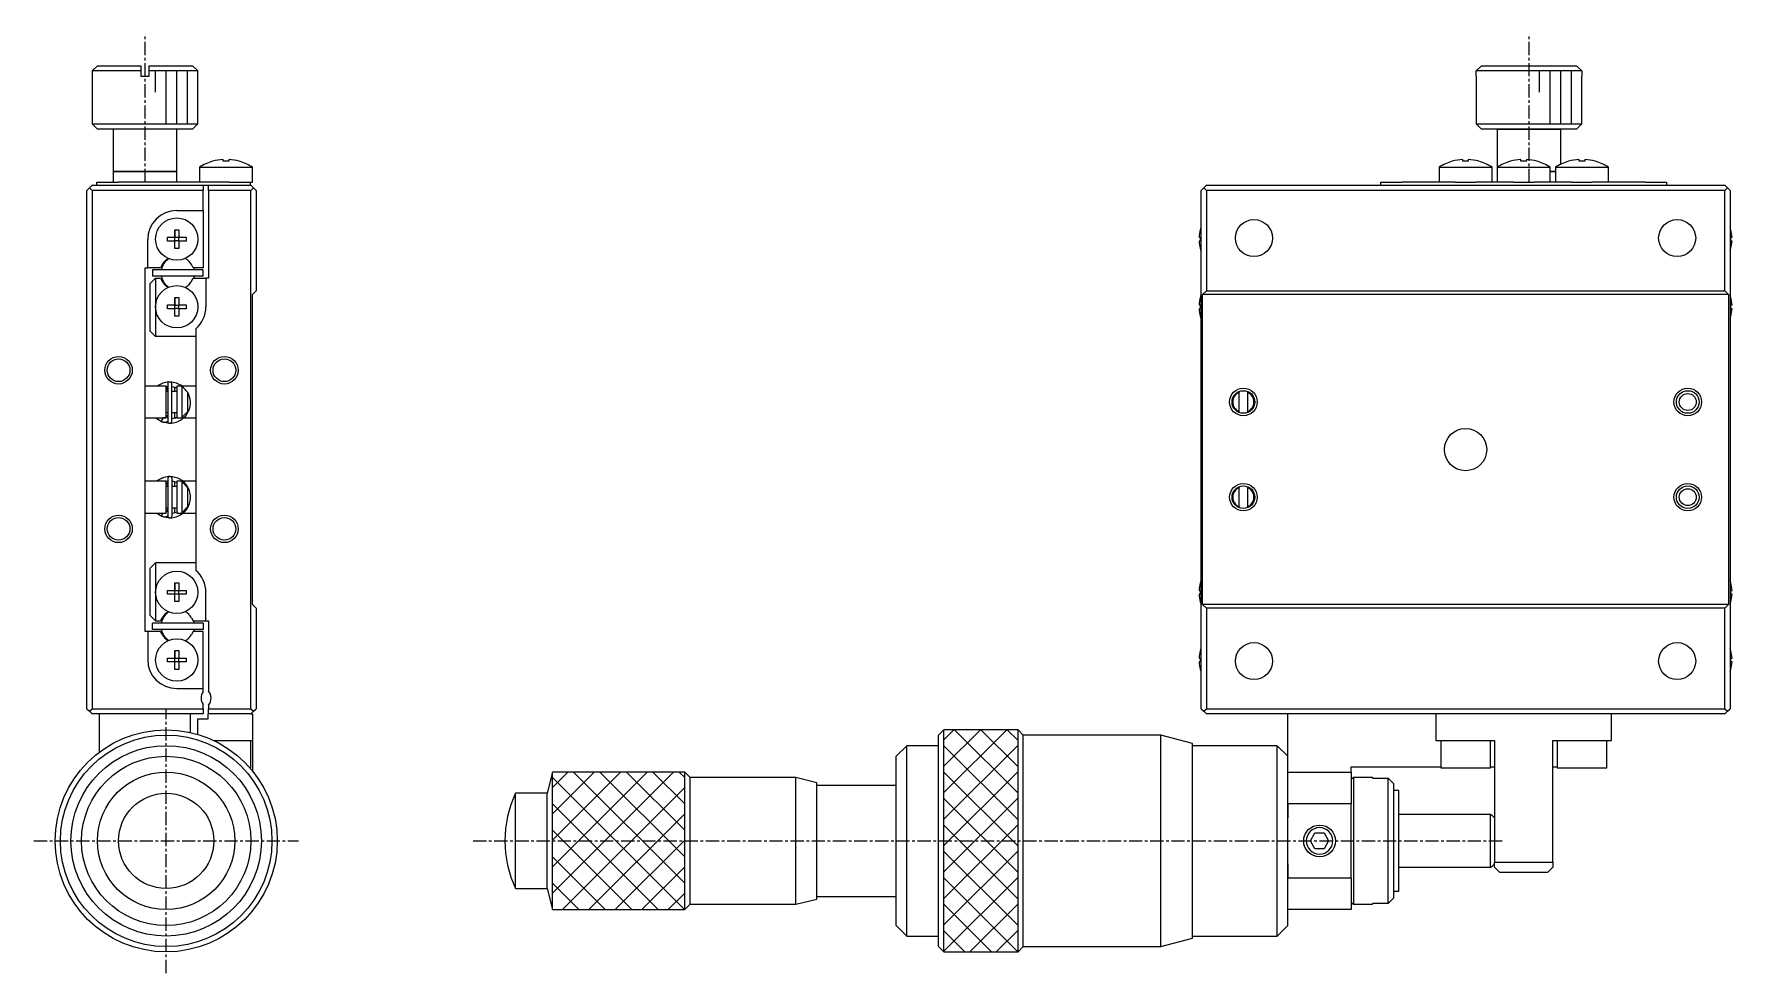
# Model space of a CAD drawing. Extents: x 311 to 649, y 96 to 305.
# Drawn here: x 489 to 649.5, y 171 to 259.8 of the extents above; entities that cross this region are included whole.
import ezdxf

# ---------------------------------------------------------------- set-up
doc = ezdxf.new("R2010")
doc.units = 0
doc.linetypes.add('CENTER', pattern=[2, 1.25, -0.25, 0.25, -0.25])
doc.layers.get('0').update_dxf_attribs({"linetype": 'CONTINUOUS'})
doc.layers.add('CENTER', color=1, linetype='CENTER')

msp = doc.modelspace()

# ---------------------------------------------------------------- linework, layer by layer
at = {"color": 7, "linetype": 'CONTINUOUS'}
for p, q in [((494.99, 256.79), (494.49, 256.29)), ((494.49, 256.29), (494.49, 251.29)), ((499.09, 256.29), (494.49, 256.29)), ((494.99, 256.79), (499.09, 256.79)), ((499.09, 256.79), (499.09, 256.29)), ((499.09, 256.29), (499.09, 255.79)), ((499.09, 255.79), (499.89, 255.79)), ((499.89, 256.29), (499.89, 256.79)), ((499.89, 256.79), (503.99, 256.79)), ((499.89, 255.79), (499.89, 256.29)), ((504.49, 256.29), (499.89, 256.29)), ((504.49, 256.29), (503.99, 256.79)), ((504.49, 251.29), (504.49, 256.29)), ((625.3, 255.79), (625.3, 251.29)), ((625.3, 255.79), (625.31, 255.79)), ((625.31, 256.29), (625.82, 256.79)), ((635.28, 256.29), (625.31, 256.29)), ((625.31, 255.79), (625.31, 256.29)), ((625.82, 256.79), (634.78, 256.79)), ((634.78, 256.79), (635.28, 256.29)), ((635.28, 256.29), (635.28, 255.79)), ((635.28, 255.79), (635.3, 255.79)), ((635.3, 251.29), (635.3, 255.79)), ((494.49, 251.29), (494.99, 250.79)), ((494.49, 251.29), (504.49, 251.29)), ((503.99, 250.79), (494.99, 250.79)), ((496.49, 250.79), (496.49, 246.79)), ((502.49, 246.79), (502.49, 250.79)), ((503.99, 250.79), (504.49, 251.29)), ((625.3, 251.29), (625.8, 250.79)), ((625.3, 251.29), (635.3, 251.29)), ((634.8, 250.79), (625.8, 250.79)), ((627.3, 250.79), (625.8, 250.79)), ((627.3, 250.79), (627.3, 247.18)), ((627.3, 250.79), (633.3, 250.79)), ((633.3, 250.79), (627.3, 250.79)), ((633.3, 247.47), (633.3, 250.79)), ((634.8, 250.79), (633.3, 250.79)), ((634.8, 250.79), (635.3, 251.29)), ((504.64, 247.18), (504.64, 245.79)), ((504.64, 247.18), (509.64, 247.18)), ((505.88, 247.75), (505.88, 247.76)), ((506.88, 247.75), (506.88, 247.93)), ((507.4, 247.75), (506.88, 247.75)), ((507.4, 247.93), (507.4, 247.75)), ((508.4, 247.76), (508.4, 247.75)), ((509.64, 245.79), (509.64, 247.18)), ((621.8, 247.18), (621.8, 245.79)), ((621.8, 247.18), (626.8, 247.18)), ((623.04, 247.75), (623.04, 247.76)), ((624.04, 247.75), (624.04, 247.93)), ((624.56, 247.75), (624.04, 247.75)), ((624.56, 247.93), (624.56, 247.75)), ((625.56, 247.76), (625.56, 247.75)), ((626.8, 245.79), (626.8, 247.18)), ((627.3, 247.18), (627.3, 245.79)), ((627.3, 247.18), (632.3, 247.18)), ((628.54, 247.75), (628.54, 247.76)), ((629.54, 247.75), (629.54, 247.93)), ((630.06, 247.75), (629.54, 247.75)), ((630.06, 247.93), (630.06, 247.75)), ((631.06, 247.76), (631.06, 247.75)), ((632.3, 245.79), (632.3, 247.18)), ((632.8, 247.18), (632.8, 245.79)), ((632.8, 247.18), (637.8, 247.18)), ((634.04, 247.75), (634.04, 247.76)), ((635.04, 247.75), (635.04, 247.93)), ((635.56, 247.75), (635.04, 247.75)), ((635.56, 247.93), (635.56, 247.75)), ((636.56, 247.76), (636.56, 247.75)), ((637.8, 245.79), (637.8, 247.18)), ((494.94, 245.79), (496.94, 245.79)), ((494.94, 245.49), (494.94, 245.79)), ((496.49, 246.79), (496.49, 245.79)), ((502.49, 246.79), (496.49, 246.79)), ((496.49, 246.79), (502.49, 246.79)), ((506.07, 245.79), (496.94, 245.79)), ((502.49, 245.79), (502.49, 246.79)), ((507.44, 245.79), (506.07, 245.79)), ((507.44, 245.79), (509.44, 245.79)), ((509.44, 245.79), (509.44, 245.49)), ((509.44, 245.79), (509.64, 245.79)), ((616.3, 245.79), (618.3, 245.79)), ((616.3, 245.49), (616.3, 245.79)), ((623.22, 245.79), (618.3, 245.79)), ((623.32, 245.79), (623.22, 245.79)), ((623.32, 245.79), (625.28, 245.79)), ((625.37, 245.79), (625.28, 245.79)), ((628.72, 245.79), (625.37, 245.79)), ((628.82, 245.79), (628.72, 245.79)), ((628.82, 245.79), (630.78, 245.79)), ((630.87, 245.79), (630.78, 245.79)), ((634.22, 245.79), (630.87, 245.79)), ((632.8, 246.79), (632.3, 246.79)), ((632.3, 246.79), (632.8, 246.79)), ((634.32, 245.79), (634.22, 245.79)), ((634.32, 245.79), (636.28, 245.79)), ((636.37, 245.79), (636.28, 245.79)), ((641.3, 245.79), (636.37, 245.79)), ((641.3, 245.79), (643.3, 245.79)), ((643.3, 245.79), (643.3, 245.49)), ((493.99, 244.99), (494.24, 245.24)), ((493.99, 195.99), (493.99, 244.99)), ((494.24, 245.24), (494.49, 245.49)), ((494.49, 244.99), (494.24, 245.24)), ((494.49, 245.49), (504.99, 245.49)), ((504.99, 244.99), (494.49, 244.99)), ((494.49, 244.99), (494.49, 195.99)), ((504.99, 245.49), (504.99, 244.99)), ((504.99, 245.49), (505.49, 245.49)), ((504.99, 243.09), (504.99, 244.99)), ((505.49, 244.99), (505.49, 245.49)), ((505.49, 245.49), (509.49, 245.49)), ((509.49, 244.99), (505.49, 244.99)), ((505.49, 244.99), (505.49, 236.69)), ((509.49, 245.49), (509.74, 245.24)), ((509.74, 245.24), (509.49, 244.99)), ((509.49, 195.99), (509.49, 244.99)), ((509.99, 244.99), (509.74, 245.24)), ((509.99, 244.99), (509.99, 235.49)), ((599.55, 245.24), (599.3, 244.99)), ((599.3, 195.99), (599.3, 244.99)), ((599.8, 245.49), (599.55, 245.24)), ((599.8, 244.99), (599.55, 245.24)), ((599.8, 245.49), (648.8, 245.49)), ((648.8, 244.99), (599.8, 244.99)), ((599.8, 244.99), (599.8, 235.49)), ((649.05, 245.24), (648.8, 245.49)), ((649.05, 245.24), (648.8, 244.99)), ((648.8, 235.49), (648.8, 244.99)), ((649.3, 244.99), (649.05, 245.24)), ((649.3, 244.99), (649.3, 195.99)), ((502.49, 243.09), (504.99, 243.09)), ((504.99, 243.09), (504.99, 237.69)), ((502.31, 241.28), (502.31, 240.57)), ((502.31, 240.57), (502.31, 241.28)), ((502.31, 241.28), (502.67, 241.28)), ((502.67, 241.28), (502.67, 240.57)), ((599.22, 241.28), (599.23, 241.28)), ((649.37, 241.28), (649.37, 241.28)), ((499.74, 237.69), (499.74, 240.34)), ((501.61, 240.21), (501.61, 240.57)), ((501.61, 240.57), (502.31, 240.57)), ((502.31, 240.21), (501.61, 240.21)), ((502.32, 240.56), (502.31, 240.57)), ((502.32, 240.22), (502.31, 240.21)), ((502.31, 239.51), (502.31, 240.21)), ((502.31, 239.51), (502.31, 240.21)), ((502.67, 239.51), (502.31, 239.51)), ((502.32, 240.22), (502.32, 240.56)), ((502.32, 240.56), (502.66, 240.56)), ((502.66, 240.22), (502.32, 240.22)), ((502.66, 240.56), (502.67, 240.57)), ((502.66, 240.56), (502.66, 240.22)), ((502.66, 240.22), (502.67, 240.21)), ((502.67, 240.57), (503.38, 240.57)), ((503.38, 240.21), (502.67, 240.21)), ((502.67, 240.21), (502.67, 239.51)), ((503.38, 240.57), (503.38, 240.21)), ((599.11, 240.57), (599.23, 240.57)), ((599.23, 240.21), (599.11, 240.21)), ((599.23, 239.51), (599.22, 239.5)), ((599.23, 240.57), (599.23, 240.21)), ((649.37, 240.57), (649.49, 240.57)), ((649.37, 240.21), (649.37, 240.57)), ((649.49, 240.21), (649.37, 240.21)), ((649.37, 239.5), (649.37, 239.51)), ((499.49, 205.49), (499.49, 237.69)), ((499.49, 237.69), (499.74, 237.69)), ((500.95, 237.69), (499.74, 237.69)), ((501.12, 237.99), (500.95, 237.69)), ((504.04, 237.69), (503.87, 237.99)), ((504.99, 237.69), (504.04, 237.69)), ((499.99, 236.19), (500.49, 236.69)), ((499.99, 231.69), (499.99, 236.19)), ((500.19, 237.49), (500.19, 236.89)), ((504.99, 237.49), (500.19, 237.49)), ((504.99, 236.89), (500.19, 236.89)), ((500.49, 236.69), (500.95, 236.69)), ((500.49, 236.69), (500.49, 233.99)), ((500.95, 236.69), (501.12, 236.4)), ((503.87, 236.4), (504.04, 236.69)), ((504.04, 236.69), (505.24, 236.69)), ((504.99, 236.89), (504.99, 237.49)), ((505.49, 236.69), (505.24, 236.69)), ((505.24, 236.69), (505.24, 233.99)), ((502.31, 234.88), (502.31, 234.17)), ((502.31, 234.17), (502.31, 234.88)), ((502.31, 234.88), (502.67, 234.88)), ((502.67, 234.88), (502.67, 234.17)), ((509.64, 235.14), (509.99, 235.49)), ((509.64, 205.84), (509.64, 235.14)), ((599.22, 234.88), (599.23, 234.88)), ((599.45, 235.14), (599.8, 235.49)), ((649.15, 235.14), (599.45, 235.14)), ((599.45, 205.84), (599.45, 235.14)), ((599.8, 235.49), (648.8, 235.49)), ((648.8, 235.49), (649.15, 235.14)), ((649.15, 235.14), (649.15, 205.84)), ((649.37, 234.88), (649.37, 234.88)), ((500.49, 233.99), (500.49, 231.19)), ((501.61, 233.81), (501.61, 234.17)), ((501.61, 234.17), (502.31, 234.17)), ((502.31, 233.81), (501.61, 233.81)), ((502.32, 234.16), (502.31, 234.17)), ((502.32, 233.82), (502.31, 233.81)), ((502.31, 233.11), (502.31, 233.81)), ((502.31, 233.11), (502.31, 233.81)), ((502.67, 233.11), (502.31, 233.11)), ((502.32, 233.82), (502.32, 234.16)), ((502.32, 234.16), (502.66, 234.16)), ((502.66, 233.82), (502.32, 233.82)), ((502.66, 234.16), (502.67, 234.17)), ((502.66, 234.16), (502.66, 233.82)), ((502.66, 233.82), (502.67, 233.81)), ((502.67, 234.17), (503.38, 234.17)), ((503.38, 233.81), (502.67, 233.81)), ((502.67, 233.81), (502.67, 233.11)), ((503.38, 234.17), (503.38, 233.81)), ((599.11, 234.17), (599.23, 234.17)), ((599.23, 233.81), (599.11, 233.81)), ((599.23, 233.11), (599.22, 233.1)), ((599.23, 234.17), (599.23, 233.81)), ((649.37, 234.17), (649.49, 234.17)), ((649.37, 233.81), (649.37, 234.17)), ((649.49, 233.81), (649.37, 233.81)), ((649.37, 233.1), (649.37, 233.11)), ((500.49, 231.19), (499.99, 231.69)), ((504.29, 231.19), (500.49, 231.19)), ((504.29, 231.91), (504.29, 209.07)), ((501.49, 226.49), (499.49, 226.49)), ((501.06, 226.72), (501.01, 226.69)), ((501.11, 226.74), (501.06, 226.72)), ((501.06, 226.72), (501.06, 226.72)), ((501.07, 226.72), (501.06, 226.72)), ((501.06, 226.72), (501.06, 226.72)), ((501.11, 226.74), (501.11, 226.74)), ((501.11, 226.74), (501.11, 226.74)), ((501.11, 226.74), (501.11, 226.74)), ((501.12, 226.74), (501.11, 226.74)), ((501.12, 226.74), (501.12, 226.74)), ((501.12, 226.74), (501.12, 226.74)), ((501.12, 226.74), (501.12, 226.74)), ((501.12, 226.74), (501.12, 226.74)), ((501.49, 223.49), (501.49, 226.49)), ((501.49, 226.44), (501.63, 226.46)), ((501.49, 226.33), (501.63, 226.07)), ((501.63, 226.68), (501.63, 223.18)), ((502.03, 223.18), (502.03, 226.68)), ((502.03, 226.46), (502.49, 226.33)), ((502.29, 226.41), (502.29, 225.99)), ((502.99, 226.49), (502.49, 226.49)), ((502.49, 226.49), (502.49, 223.49)), ((503.51, 225.91), (502.99, 226.49)), ((504.29, 226.49), (502.99, 226.49)), ((502.99, 226.44), (502.99, 226.49)), ((502.99, 223.55), (502.99, 226.44)), ((502.99, 226.44), (503.49, 225.91)), ((501.63, 225.99), (501.49, 225.99)), ((502.49, 225.99), (502.03, 225.99)), ((503.49, 225.91), (503.49, 224.07)), ((602.9, 225.99), (602.9, 225.91)), ((602.9, 224.07), (602.9, 225.91)), ((603.7, 225.91), (603.7, 225.99)), ((603.7, 225.91), (603.7, 224.07)), ((499.49, 223.49), (501.49, 223.49)), ((500.51, 223.49), (501.06, 223.13)), ((501.05, 223.14), (501.19, 223.49)), ((501.06, 223.13), (501.8, 222.98)), ((501.42, 223.49), (501.24, 223.49)), ((501.49, 223.99), (501.63, 223.99)), ((501.63, 223.78), (501.49, 223.52)), ((502.03, 223.99), (502.49, 223.99)), ((502.49, 223.52), (502.03, 223.39)), ((502.29, 223.99), (502.29, 223.49)), ((502.29, 223.49), (502.42, 223.49)), ((502.49, 223.49), (502.99, 223.49)), ((503.49, 224.07), (502.99, 223.55)), ((502.99, 223.49), (502.99, 223.55)), ((503.15, 223.49), (504.29, 223.49)), ((503.15, 223.49), (503.15, 223.49)), ((503.15, 223.49), (503.15, 223.49)), ((602.9, 224.07), (602.9, 223.99)), ((603.7, 223.99), (603.7, 224.07)), ((501.49, 217.49), (499.49, 217.49)), ((501.07, 217.78), (501.02, 217.75)), ((501.12, 217.79), (501.07, 217.78)), ((501.07, 217.78), (501.07, 217.78)), ((501.07, 217.78), (501.07, 217.78)), ((501.08, 217.78), (501.07, 217.78)), ((501.12, 217.8), (501.12, 217.79)), ((501.13, 217.8), (501.12, 217.8)), ((501.12, 217.79), (501.12, 217.79)), ((501.13, 217.8), (501.13, 217.8)), ((501.13, 217.8), (501.13, 217.8)), ((501.13, 217.8), (501.13, 217.8)), ((501.13, 217.8), (501.13, 217.8)), ((501.13, 217.8), (501.13, 217.8)), ((501.48, 217.49), (501.49, 217.49)), ((501.49, 217.49), (501.64, 217.52)), ((501.49, 214.49), (501.49, 217.49)), ((501.49, 217.39), (501.64, 217.13)), ((501.64, 216.99), (501.49, 216.99)), ((501.64, 217.73), (501.64, 214.23)), ((502.04, 214.23), (502.04, 217.73)), ((502.04, 217.52), (502.49, 217.39)), ((502.49, 216.99), (502.04, 216.99)), ((502.29, 217.47), (502.29, 216.99)), ((502.99, 217.49), (502.49, 217.49)), ((502.49, 217.49), (502.49, 214.49)), ((502.99, 217.44), (502.99, 217.49)), ((502.99, 217.44), (503.49, 216.91)), ((502.99, 214.55), (502.99, 217.44)), ((503.07, 217.49), (503.07, 217.49)), ((503.07, 217.49), (503.07, 217.49)), ((504.29, 217.49), (503.07, 217.49)), ((503.49, 216.91), (503.49, 215.07)), ((602.9, 216.99), (602.9, 216.91)), ((602.9, 215.07), (602.9, 216.91)), ((603.7, 216.91), (603.7, 216.99)), ((603.7, 216.91), (603.7, 215.07)), ((503.49, 215.07), (502.99, 214.55)), ((602.9, 215.07), (602.9, 214.99)), ((603.7, 214.99), (603.7, 215.07)), ((499.49, 214.49), (501.49, 214.49)), ((500.59, 214.49), (501.07, 214.19)), ((501.06, 214.2), (501.17, 214.49)), ((501.13, 214.17), (501.81, 214.03)), ((501.49, 214.99), (501.64, 214.99)), ((501.64, 214.84), (501.49, 214.58)), ((502.04, 214.99), (502.49, 214.99)), ((502.49, 214.58), (502.04, 214.45)), ((502.29, 214.99), (502.29, 214.49)), ((502.49, 214.49), (502.99, 214.49)), ((502.99, 214.49), (502.99, 214.55)), ((503.09, 214.49), (504.29, 214.49)), ((503.09, 214.49), (503.09, 214.49)), ((499.99, 209.29), (500.49, 209.79)), ((499.99, 204.79), (499.99, 209.29)), ((504.29, 209.79), (500.49, 209.79)), ((500.49, 209.79), (500.49, 206.99)), ((501.61, 206.81), (501.61, 207.17)), ((501.61, 207.17), (502.31, 207.17)), ((502.31, 207.88), (502.31, 207.17)), ((502.31, 207.17), (502.31, 207.88)), ((502.31, 207.88), (502.67, 207.88)), ((502.32, 207.16), (502.31, 207.17)), ((502.32, 206.82), (502.32, 207.16)), ((502.32, 207.16), (502.66, 207.16)), ((502.66, 207.16), (502.67, 207.17)), ((502.66, 207.16), (502.66, 206.82)), ((502.67, 207.88), (502.67, 207.17)), ((502.67, 207.17), (503.38, 207.17)), ((503.38, 207.17), (503.38, 206.81)), ((599.11, 207.17), (599.23, 207.17)), ((599.22, 207.88), (599.23, 207.88)), ((599.23, 207.17), (599.23, 206.81)), ((649.37, 207.88), (649.37, 207.88)), ((649.37, 207.17), (649.49, 207.17)), ((649.37, 206.81), (649.37, 207.17)), ((499.49, 203.29), (499.49, 205.49)), ((500.49, 206.99), (500.49, 204.29)), ((502.31, 206.81), (501.61, 206.81)), ((502.32, 206.82), (502.31, 206.81)), ((502.31, 206.11), (502.31, 206.81)), ((502.31, 206.11), (502.31, 206.81)), ((502.67, 206.11), (502.31, 206.11)), ((502.66, 206.82), (502.32, 206.82)), ((502.66, 206.82), (502.67, 206.81)), ((503.38, 206.81), (502.67, 206.81)), ((502.67, 206.81), (502.67, 206.11)), ((505.24, 204.29), (505.24, 206.99)), ((509.99, 205.49), (509.64, 205.84)), ((509.99, 205.49), (509.99, 195.99)), ((599.23, 206.81), (599.11, 206.81)), ((599.23, 206.11), (599.22, 206.1)), ((649.15, 205.84), (599.45, 205.84)), ((599.8, 205.49), (599.45, 205.84)), ((648.8, 205.49), (599.8, 205.49)), ((599.8, 205.49), (599.8, 195.99)), ((649.15, 205.84), (648.8, 205.49)), ((648.8, 195.99), (648.8, 205.49)), ((649.49, 206.81), (649.37, 206.81)), ((649.37, 206.1), (649.37, 206.11)), ((500.49, 204.29), (499.99, 204.79)), ((500.19, 203.49), (500.19, 204.09)), ((504.99, 204.09), (500.19, 204.09)), ((500.49, 204.29), (500.95, 204.29)), ((500.95, 204.29), (501.12, 204.59)), ((503.87, 204.59), (504.04, 204.29)), ((504.04, 204.29), (505.24, 204.29)), ((504.99, 204.09), (504.99, 203.49)), ((505.24, 204.29), (505.49, 204.29)), ((505.49, 204.29), (505.49, 197.65)), ((499.74, 203.29), (499.49, 203.29)), ((500.95, 203.29), (499.74, 203.29)), ((499.74, 203.29), (499.74, 200.64)), ((504.99, 203.49), (500.19, 203.49)), ((501.12, 203), (500.95, 203.29)), ((504.04, 203.29), (503.87, 203)), ((504.99, 203.29), (504.04, 203.29)), ((504.99, 197.89), (504.99, 203.29)), ((501.61, 200.41), (501.61, 200.77)), ((501.61, 200.77), (502.31, 200.77)), ((502.31, 201.48), (502.31, 200.77)), ((502.31, 200.77), (502.31, 201.48)), ((502.31, 201.48), (502.67, 201.48)), ((502.32, 200.76), (502.31, 200.77)), ((502.32, 200.42), (502.32, 200.76)), ((502.32, 200.76), (502.66, 200.76)), ((502.66, 200.76), (502.67, 200.77)), ((502.66, 200.76), (502.66, 200.42)), ((502.67, 201.48), (502.67, 200.77)), ((502.67, 200.77), (503.38, 200.77)), ((503.38, 200.77), (503.38, 200.41)), ((599.11, 200.77), (599.23, 200.77)), ((599.22, 201.48), (599.23, 201.48)), ((599.23, 200.77), (599.23, 200.41)), ((649.37, 201.48), (649.37, 201.48)), ((649.37, 200.77), (649.49, 200.77)), ((649.37, 200.41), (649.37, 200.77)), ((502.31, 200.41), (501.61, 200.41)), ((502.32, 200.42), (502.31, 200.41)), ((502.31, 199.71), (502.31, 200.41)), ((502.31, 199.71), (502.31, 200.41)), ((502.67, 199.71), (502.31, 199.71)), ((502.66, 200.42), (502.32, 200.42)), ((502.66, 200.42), (502.67, 200.41)), ((503.38, 200.41), (502.67, 200.41)), ((502.67, 200.41), (502.67, 199.71)), ((599.23, 200.41), (599.11, 200.41)), ((599.23, 199.71), (599.22, 199.7)), ((649.49, 200.41), (649.37, 200.41)), ((649.37, 199.7), (649.37, 199.71)), ((502.49, 197.89), (504.99, 197.89)), ((504.99, 197.59), (504.99, 197.89)), ((493.99, 195.99), (494.24, 195.74)), ((494.24, 195.74), (494.49, 195.99)), ((494.49, 195.99), (504.99, 195.99)), ((504.99, 195.99), (504.99, 196.39)), ((504.99, 195.99), (504.99, 195.49)), ((505.49, 196.33), (505.49, 195.99)), ((505.49, 195.49), (505.49, 195.99)), ((505.49, 195.99), (509.49, 195.99)), ((509.49, 195.99), (509.74, 195.74)), ((509.74, 195.74), (509.99, 195.99)), ((599.3, 195.99), (599.55, 195.74)), ((599.55, 195.74), (599.8, 195.99)), ((599.8, 195.99), (648.8, 195.99)), ((648.8, 195.99), (649.05, 195.74)), ((649.05, 195.74), (649.3, 195.99)), ((494.49, 195.49), (494.24, 195.74)), ((504.99, 195.49), (494.49, 195.49)), ((495.19, 191.89), (495.19, 195.49)), ((503.79, 193.74), (503.79, 195.49)), ((504.44, 194.99), (504.44, 193.57)), ((505.44, 194.99), (504.44, 194.99)), ((505.44, 195.49), (505.49, 195.49)), ((505.44, 195.49), (505.44, 194.99)), ((509.49, 195.49), (505.49, 195.49)), ((509.74, 195.74), (509.49, 195.49)), ((509.49, 195.49), (509.64, 195.49)), ((509.64, 195.49), (509.64, 192.99)), ((599.55, 195.74), (599.8, 195.49)), ((621.5, 195.49), (599.8, 195.49)), ((607.5, 191.15), (607.5, 195.49)), ((638.1, 195.49), (621.5, 195.49)), ((621.5, 195.49), (621.5, 192.99)), ((648.8, 195.49), (638.1, 195.49)), ((638.1, 192.99), (638.1, 195.49)), ((648.8, 195.49), (649.05, 195.74)), ((505.96, 192.99), (509.64, 192.99)), ((509.49, 190.39), (509.49, 192.99)), ((509.64, 192.99), (509.64, 190.11)), ((575, 193.99), (574.5, 193.49)), ((574.5, 183.49), (574.5, 193.49)), ((582, 193.99), (575, 193.99)), ((575, 183.49), (575, 193.99)), ((582.5, 193.49), (582, 193.99)), ((582, 183.49), (582, 193.99)), ((595.5, 193.49), (582.5, 193.49)), ((582.5, 183.49), (582.5, 193.49)), ((598.5, 192.69), (595.5, 193.49)), ((595.5, 183.49), (595.5, 193.49)), ((598.5, 183.49), (598.5, 192.69)), ((621.5, 192.99), (627.05, 192.99)), ((621.95, 192.99), (621.95, 190.39)), ((626.65, 190.39), (626.65, 192.99)), ((627.05, 192.99), (627.05, 181.49)), ((632.55, 181.49), (632.55, 192.99)), ((632.55, 192.99), (638.1, 192.99)), ((632.95, 192.99), (632.95, 190.39)), ((637.65, 190.39), (637.65, 192.99)), ((571.5, 192.49), (570.5, 191.49)), ((570.5, 183.49), (570.5, 191.49)), ((574.5, 192.49), (571.5, 192.49)), ((571.5, 183.49), (571.5, 192.49)), ((606.5, 192.49), (598.5, 192.49)), ((607.5, 191.49), (606.5, 192.49)), ((606.5, 183.49), (606.5, 192.49)), ((607.5, 189.99), (607.5, 191.15)), ((509.41, 190.39), (509.49, 190.39)), ((538, 189.99), (537.5, 187.99)), ((550.5, 189.99), (538, 189.99)), ((538, 183.49), (538, 189.99)), ((551, 189.49), (550.5, 189.99)), ((550.5, 183.49), (550.5, 189.99)), ((561, 189.49), (551, 189.49)), ((551, 183.49), (551, 189.49)), ((563, 188.99), (561, 189.49)), ((561, 183.49), (561, 189.49)), ((607.5, 189.99), (613.5, 189.99)), ((607.5, 189.89), (607.5, 189.99)), ((607.5, 189.89), (607.5, 189.99)), ((607.5, 188.29), (607.5, 189.89)), ((613.5, 189.99), (613.5, 190.49)), ((613.5, 190.49), (621.95, 190.49)), ((613.5, 189.99), (613.5, 186.99)), ((613.7, 189.49), (613.5, 189.29)), ((615.5, 189.49), (613.7, 189.49)), ((613.7, 189.49), (613.7, 177.49)), ((615.5, 189.49), (615.5, 189.41)), ((615.5, 189.41), (617, 189.41)), ((617, 189.41), (617.5, 188.9)), ((617, 177.58), (617, 189.41)), ((621.95, 190.39), (624.3, 190.39)), ((624.3, 190.39), (626.65, 190.39)), ((626.65, 190.49), (627.05, 190.49)), ((632.55, 190.49), (632.95, 190.49)), ((632.95, 190.39), (635.3, 190.39)), ((635.3, 190.39), (637.65, 190.39)), ((537.5, 187.99), (534.51, 187.99)), ((534.51, 183.49), (534.51, 187.99)), ((537.5, 183.49), (537.5, 187.99)), ((563, 183.49), (563, 188.99)), ((570.5, 188.74), (563, 188.74)), ((607.5, 186.99), (607.5, 188.29)), ((607.5, 186.99), (607.5, 188.29)), ((617.5, 188.9), (617.5, 178.08)), ((618, 188.24), (617.5, 188.24)), ((618, 183.49), (618, 188.24)), ((607.5, 186.99), (607.5, 185.66)), ((613.5, 186.99), (607.5, 186.99)), ((607.5, 185.66), (607.5, 186.99)), ((613.5, 179.99), (613.5, 186.99)), ((607.5, 181.32), (607.5, 185.66)), ((626.66, 185.99), (618, 185.99)), ((626.66, 183.49), (626.66, 185.99)), ((534.51, 178.99), (534.51, 183.49)), ((537.5, 178.99), (537.5, 183.49)), ((538, 176.99), (538, 183.49)), ((550.5, 176.99), (550.5, 183.49)), ((551, 177.49), (551, 183.49)), ((561, 177.49), (561, 183.49)), ((563, 177.99), (563, 183.49)), ((570.5, 175.49), (570.5, 183.49)), ((571.5, 174.49), (571.5, 183.49)), ((574.5, 173.49), (574.5, 183.49)), ((575, 172.99), (575, 183.49)), ((582, 172.99), (582, 183.49)), ((582.5, 173.49), (582.5, 183.49)), ((595.5, 173.49), (595.5, 183.49)), ((598.5, 174.29), (598.5, 183.49)), ((606.5, 174.49), (606.5, 183.49)), ((609.63, 183.49), (610.06, 184.24)), ((610.06, 182.74), (609.63, 183.49)), ((610.06, 184.24), (610.93, 184.24)), ((610.93, 184.24), (611.36, 183.49)), ((611.36, 183.49), (610.93, 182.74)), ((618, 178.74), (618, 183.49)), ((626.66, 180.99), (626.66, 183.49)), ((610.93, 182.74), (610.06, 182.74)), ((627.05, 180.99), (627.05, 181.49)), ((627.05, 181.49), (632.55, 181.49)), ((632.55, 181.49), (632.55, 180.99)), ((607.5, 181.32), (607.5, 179.99)), ((607.5, 179.99), (607.5, 181.32)), ((607.5, 178.69), (607.5, 179.99)), ((607.5, 179.99), (613.5, 179.99)), ((607.5, 178.69), (607.5, 179.99)), ((613.5, 179.99), (613.5, 176.99)), ((618, 180.99), (626.66, 180.99)), ((627.05, 180.99), (627.55, 180.49)), ((632.05, 180.49), (627.55, 180.49)), ((632.05, 180.49), (632.55, 180.99)), ((534.51, 178.99), (537.5, 178.99)), ((537.5, 178.99), (538, 176.99)), ((563, 178.24), (570.5, 178.24)), ((607.5, 177.09), (607.5, 178.69)), ((617.5, 178.74), (618, 178.74)), ((538, 176.99), (550.5, 176.99)), ((550.5, 176.99), (551, 177.49)), ((551, 177.49), (561, 177.49)), ((561, 177.49), (563, 177.99)), ((607.5, 176.99), (607.5, 177.09)), ((607.5, 176.99), (607.5, 177.09)), ((613.5, 176.99), (607.5, 176.99)), ((607.5, 175.49), (607.5, 176.99)), ((613.5, 177.69), (613.7, 177.49)), ((613.7, 177.49), (615.5, 177.49)), ((615.5, 177.58), (615.5, 177.49)), ((617, 177.58), (615.5, 177.58)), ((617.5, 178.08), (617, 177.58)), ((570.5, 175.49), (571.5, 174.49)), ((606.5, 174.49), (607.5, 175.49)), ((571.5, 174.49), (574.5, 174.49)), ((574.5, 173.49), (575, 172.99)), ((582, 172.99), (582.5, 173.49)), ((582.5, 173.49), (595.5, 173.49)), ((595.5, 173.49), (598.5, 174.29)), ((598.5, 174.49), (606.5, 174.49)), ((575, 172.99), (582, 172.99))]:
    msp.add_line(p, q, dxfattribs=at)
at = {"color": 3, "linetype": 'CONTINUOUS'}
for p, q in [((500.49, 254.29), (500.49, 256.29)), ((501.49, 251.29), (501.49, 256.29)), ((502.49, 251.29), (502.49, 256.29)), ((503.49, 251.29), (503.49, 256.29)), ((631.3, 254.29), (631.3, 256.29)), ((632.3, 251.29), (632.3, 256.29)), ((633.3, 251.29), (633.3, 256.29)), ((634.3, 251.29), (634.3, 256.29)), ((580.94, 193.99), (575, 188.05)), ((578.44, 193.99), (575, 190.55)), ((575.94, 193.99), (575, 193.05)), ((582, 187.99), (575.99, 193.99)), ((582, 190.49), (578.49, 193.99)), ((582, 192.99), (580.99, 193.99)), ((582, 192.55), (575, 185.55)), ((582, 185.49), (575, 192.49)), ((549.44, 189.99), (538, 178.55)), ((546.94, 189.99), (538, 181.05)), ((544.44, 189.99), (538, 183.55)), ((541.94, 189.99), (538, 186.05)), ((539.44, 189.99), (538, 188.55)), ((550.49, 176.99), (538, 189.49)), ((550.5, 179.49), (539.99, 189.99)), ((550.5, 181.99), (542.49, 189.99)), ((550.5, 184.49), (544.99, 189.99)), ((550.5, 186.99), (547.49, 189.99)), ((550.5, 189.49), (549.99, 189.99)), ((582, 190.05), (575, 183.05)), ((582, 182.99), (575, 189.99)), ((550.5, 188.55), (538.94, 176.99)), ((547.99, 176.99), (538, 186.99)), ((582, 187.55), (575, 180.55)), ((582, 180.49), (575, 187.49)), ((550.5, 186.05), (541.44, 176.99)), ((582, 185.05), (575, 178.05)), ((582, 177.99), (575, 184.99)), ((545.49, 176.99), (538, 184.49)), ((550.5, 183.55), (543.94, 176.99)), ((542.99, 176.99), (538, 181.99)), ((582, 182.55), (575, 175.55)), ((582, 175.49), (575, 182.49)), ((550.5, 181.05), (546.44, 176.99)), ((582, 180.05), (575, 173.05)), ((581.99, 172.99), (575, 179.99)), ((540.49, 176.99), (538, 179.49)), ((550.5, 178.55), (548.94, 176.99)), ((579.49, 172.99), (575, 177.49)), ((582, 177.55), (577.44, 172.99)), ((576.99, 172.99), (575, 174.99)), ((582, 175.05), (579.94, 172.99))]:
    msp.add_line(p, q, dxfattribs=at)
at = {"color": 7, "linetype": 'CONTINUOUS'}
for points in [[(501.81, 226.87), (501.71, 226.87, 0.143873), (500.67, 226.49)], [(501.85, 222.98, 0.153945), (502.97, 223.35, 0.128843), (503.6, 224.11, 0.245257), (503.51, 225.91)], [(501.82, 217.93), (501.72, 217.93, 0.15635), (500.61, 217.49)], [(501.86, 214.03, 0.153945), (502.98, 214.4, 0.128843), (503.61, 215.17, 0.541773), (501.87, 217.93)]]:
    msp.add_lwpolyline(points, format="xyb", dxfattribs=at)
for points in [[(501.06, 223.13), (501.06, 223.13), (501.06, 223.13), (501.06, 223.14), (501.06, 223.14), (501.06, 223.15), (501.06, 223.15), (501.06, 223.16), (501.06, 223.17), (501.06, 223.18), (501.07, 223.19), (501.07, 223.2), (501.07, 223.21), (501.08, 223.22), (501.08, 223.23), (501.09, 223.25), (501.09, 223.26), (501.1, 223.27), (501.1, 223.29), (501.11, 223.3), (501.11, 223.32), (501.12, 223.33), (501.13, 223.35), (501.13, 223.36), (501.14, 223.37), (501.14, 223.39), (501.15, 223.4), (501.16, 223.41), (501.16, 223.42), (501.17, 223.44), (501.18, 223.45), (501.18, 223.46), (501.19, 223.47), (501.19, 223.47), (501.2, 223.48), (501.2, 223.49), (501.21, 223.49)], [(501.06, 223.13), (501.09, 223.12), (501.13, 223.11), (501.16, 223.1), (501.19, 223.09), (501.23, 223.09), (501.26, 223.08), (501.29, 223.08), (501.33, 223.08), (501.36, 223.08), (501.4, 223.08), (501.43, 223.08), (501.47, 223.09), (501.5, 223.1), (501.53, 223.11), (501.57, 223.12), (501.6, 223.13), (501.63, 223.14), (501.63, 223.14)], [(501.07, 214.19), (501.07, 214.19), (501.07, 214.19), (501.07, 214.2), (501.07, 214.2), (501.07, 214.21), (501.07, 214.21), (501.07, 214.22), (501.07, 214.23), (501.08, 214.24), (501.08, 214.25), (501.08, 214.26), (501.08, 214.27), (501.09, 214.28), (501.09, 214.3), (501.1, 214.31), (501.1, 214.32), (501.11, 214.34), (501.11, 214.35), (501.12, 214.37), (501.13, 214.38), (501.13, 214.4), (501.14, 214.41), (501.15, 214.43), (501.15, 214.44), (501.16, 214.45), (501.17, 214.47), (501.17, 214.48), (501.18, 214.49)], [(501.07, 214.19), (501.1, 214.18), (501.14, 214.17), (501.17, 214.16), (501.2, 214.15), (501.24, 214.14), (501.27, 214.14), (501.31, 214.14), (501.34, 214.13), (501.37, 214.14), (501.41, 214.14), (501.44, 214.14), (501.48, 214.15), (501.51, 214.16), (501.54, 214.16), (501.58, 214.18), (501.61, 214.19), (501.64, 214.2), (501.64, 214.2)]]:
    msp.add_lwpolyline(points, dxfattribs=at)
for centre, radius in [((502.49, 240.39), 2), ((604.3, 240.49), 1.75), ((644.3, 240.49), 1.75), ((502.49, 233.99), 2), ((496.99, 227.99), 1.07), ((506.99, 227.99), 1.07), ((603.3, 224.99), 1.07), ((645.3, 224.99), 1.07), ((645.3, 224.99), 0.8), ((624.3, 220.49), 2), ((603.3, 215.99), 1.07), ((645.3, 215.99), 1.07), ((645.3, 215.99), 0.8), ((496.99, 212.99), 1.07), ((506.99, 212.99), 1.07), ((502.49, 206.99), 2), ((502.49, 200.59), 2), ((604.3, 200.49), 1.75), ((644.3, 200.49), 1.75), ((501.49, 183.49), 10.5), ((501.49, 183.49), 10), ((501.49, 183.49), 9), ((501.49, 183.49), 8), ((501.49, 183.49), 6.5), ((501.49, 183.49), 4.5)]:
    msp.add_circle(centre, radius, dxfattribs=at)
at = {"color": 3, "linetype": 'CONTINUOUS'}
for centre, radius in [((496.99, 227.99), 1.3), ((506.99, 227.99), 1.3), ((603.3, 224.99), 1.3), ((645.3, 224.99), 1.3), ((603.3, 215.99), 1.3), ((645.3, 215.99), 1.3), ((496.99, 212.99), 1.3), ((506.99, 212.99), 1.3), ((610.5, 183.49), 1.5)]:
    msp.add_circle(centre, radius, dxfattribs=at)
at = {"color": 7, "linetype": 'CONTINUOUS'}
for centre, radius, start, end in [((507.14, 243.44), 4.5, 106.2858, 123.749), ((507.14, 243.44), 4.49, 93.3178, 106.2694), ((507.14, 243.44), 4.49, 73.7306, 86.6822), ((507.14, 243.44), 4.5, 56.251, 73.7142), ((624.3, 243.44), 4.5, 106.2858, 123.749), ((624.3, 243.44), 4.49, 93.3178, 106.2694), ((624.3, 243.44), 4.49, 73.7306, 86.6822), ((624.3, 243.44), 4.5, 56.251, 73.7142), ((629.8, 243.44), 4.5, 106.2858, 123.749), ((629.8, 243.44), 4.49, 93.3178, 106.2694), ((629.8, 243.44), 4.49, 73.7306, 86.6822), ((629.8, 243.44), 4.5, 56.251, 73.7142), ((635.3, 243.44), 4.5, 106.2858, 123.749), ((635.3, 243.44), 4.49, 93.3178, 106.2694), ((635.3, 243.44), 4.49, 73.7306, 86.6822), ((635.3, 243.44), 4.5, 56.251, 73.7142), ((502.49, 240.34), 2.75, 90, 180), ((602.3, 240.39), 3.19, 163.8933, 176.7703), ((602.3, 240.39), 3.2, 159.6359, 163.8775), ((646.3, 240.39), 3.2, 16.1225, 20.3641), ((646.3, 240.39), 3.19, 3.2297, 16.1067), ((602.3, 240.39), 3.19, 183.2297, 196.1067), ((602.3, 240.39), 3.2, 196.1225, 200.3641), ((646.3, 240.39), 3.2, 339.6359, 343.8775), ((646.3, 240.39), 3.19, 343.8933, 356.7703), ((502.59, 237.19), 1.59, 122.1593, 169.1069), ((502.49, 237.19), 1.59, 135, 150), ((502.61, 237.08), 1.75, 121.8865, 135.0044), ((502.38, 237.08), 1.75, 44.9956, 58.1135), ((502.49, 237.19), 1.59, 30, 45), ((502.59, 237.19), 1.59, 10.8931, 18.3585), ((502.59, 237.19), 1.59, 190.893, 237.8406), ((502.49, 237.19), 1.59, 210, 225), ((502.61, 237.31), 1.75, 224.9956, 238.1135), ((502.38, 237.31), 1.75, 301.8865, 315.0044), ((502.49, 237.19), 1.59, 315, 330), ((502.59, 237.19), 1.59, 341.6416, 349.107), ((602.3, 233.99), 3.19, 163.8933, 176.7703), ((602.3, 233.99), 3.2, 159.6359, 163.8775), ((646.3, 233.99), 3.2, 16.1225, 20.3641), ((646.3, 233.99), 3.19, 3.2297, 16.1067), ((502.49, 233.99), 2.75, 310.8852, 0), ((602.3, 233.99), 3.19, 183.2297, 196.1067), ((602.3, 233.99), 3.2, 196.1225, 200.3641), ((646.3, 233.99), 3.2, 339.6359, 343.8775), ((646.3, 233.99), 3.19, 343.8933, 356.7703), ((501.83, 226.68), 0.2, 0, 180), ((501.83, 224.92), 1.95, 53.5089, 89.1626), ((603.3, 224.99), 1, 113.5782, 246.4218), ((603.3, 224.99), 1, 293.5782, 66.4218), ((501.83, 223.18), 0.2, 180, 0), ((501.84, 217.73), 0.2, 0, 180), ((603.3, 215.99), 1, 113.5782, 246.4218), ((603.3, 215.99), 1, 293.5782, 66.4218), ((501.84, 214.23), 0.2, 180, 0), ((502.49, 206.99), 2.75, 0, 49.1148), ((602.3, 206.99), 3.19, 163.8933, 176.7703), ((602.3, 206.99), 3.2, 159.6359, 163.8775), ((646.3, 206.99), 3.2, 16.1225, 20.3641), ((646.3, 206.99), 3.19, 3.2297, 16.1067), ((602.3, 206.99), 3.19, 183.2297, 196.1067), ((602.3, 206.99), 3.2, 196.1225, 200.3641), ((646.3, 206.99), 3.2, 339.6359, 343.8775), ((646.3, 206.99), 3.19, 343.8933, 356.7703), ((502.59, 203.79), 1.59, 122.1594, 169.107), ((502.49, 203.79), 1.59, 135, 150), ((502.61, 203.68), 1.75, 121.8865, 135.0044), ((502.38, 203.68), 1.75, 44.9956, 58.1135), ((502.49, 203.79), 1.59, 30, 45), ((502.59, 203.79), 1.59, 10.893, 18.3584), ((502.59, 203.79), 1.59, 190.8931, 237.8407), ((502.49, 203.79), 1.59, 210, 225), ((502.61, 203.91), 1.75, 224.9956, 238.1135), ((502.38, 203.91), 1.75, 301.8865, 315.0044), ((502.49, 203.79), 1.59, 315, 330), ((502.59, 203.79), 1.59, 341.6415, 349.1069), ((502.49, 200.64), 2.75, 180, 270), ((602.3, 200.59), 3.19, 163.8933, 176.7703), ((602.3, 200.59), 3.2, 159.6359, 163.8775), ((646.3, 200.59), 3.2, 16.1225, 20.3641), ((646.3, 200.59), 3.19, 3.2297, 16.1067), ((602.3, 200.59), 3.19, 183.2297, 196.1067), ((602.3, 200.59), 3.2, 196.1225, 200.3641), ((646.3, 200.59), 3.2, 339.6359, 343.8775), ((646.3, 200.59), 3.19, 343.8933, 356.7703), ((505.79, 196.99), 1, 143.1301, 216.8699), ((504.74, 196.99), 1, 318.5904, 41.4096), ((544, 183.49), 10.5, 154.6231, 180), ((610.5, 183.49), 1.25, 90, 270), ((610.5, 183.49), 1.25, 270, 90), ((625, 183.49), 3, 46.8953, 56.4427), ((544, 183.49), 10.5, 180, 205.3769), ((625, 183.49), 3, 303.5573, 313.1047)]:
    msp.add_arc(centre, radius, start, end, dxfattribs=at)
at = {"color": 3, "linetype": 'CONTINUOUS'}
for start, end in [(90, 270), (270, 90)]:
    msp.add_arc((610.5, 183.49), 1.25, start, end, dxfattribs=at)
at = {"layer": 'CENTER', "color": 1, "linetype": 'CENTER'}
for p, q in [((499.49, 245.79), (499.49, 259.79)), ((630.3, 245.79), (630.3, 259.79)), ((501.49, 170.99), (501.49, 195.99)), ((488.99, 183.49), (513.99, 183.49)), ((530.5, 183.49), (628, 183.49))]:
    msp.add_line(p, q, dxfattribs=at)

doc.saveas('drawing.dxf')
